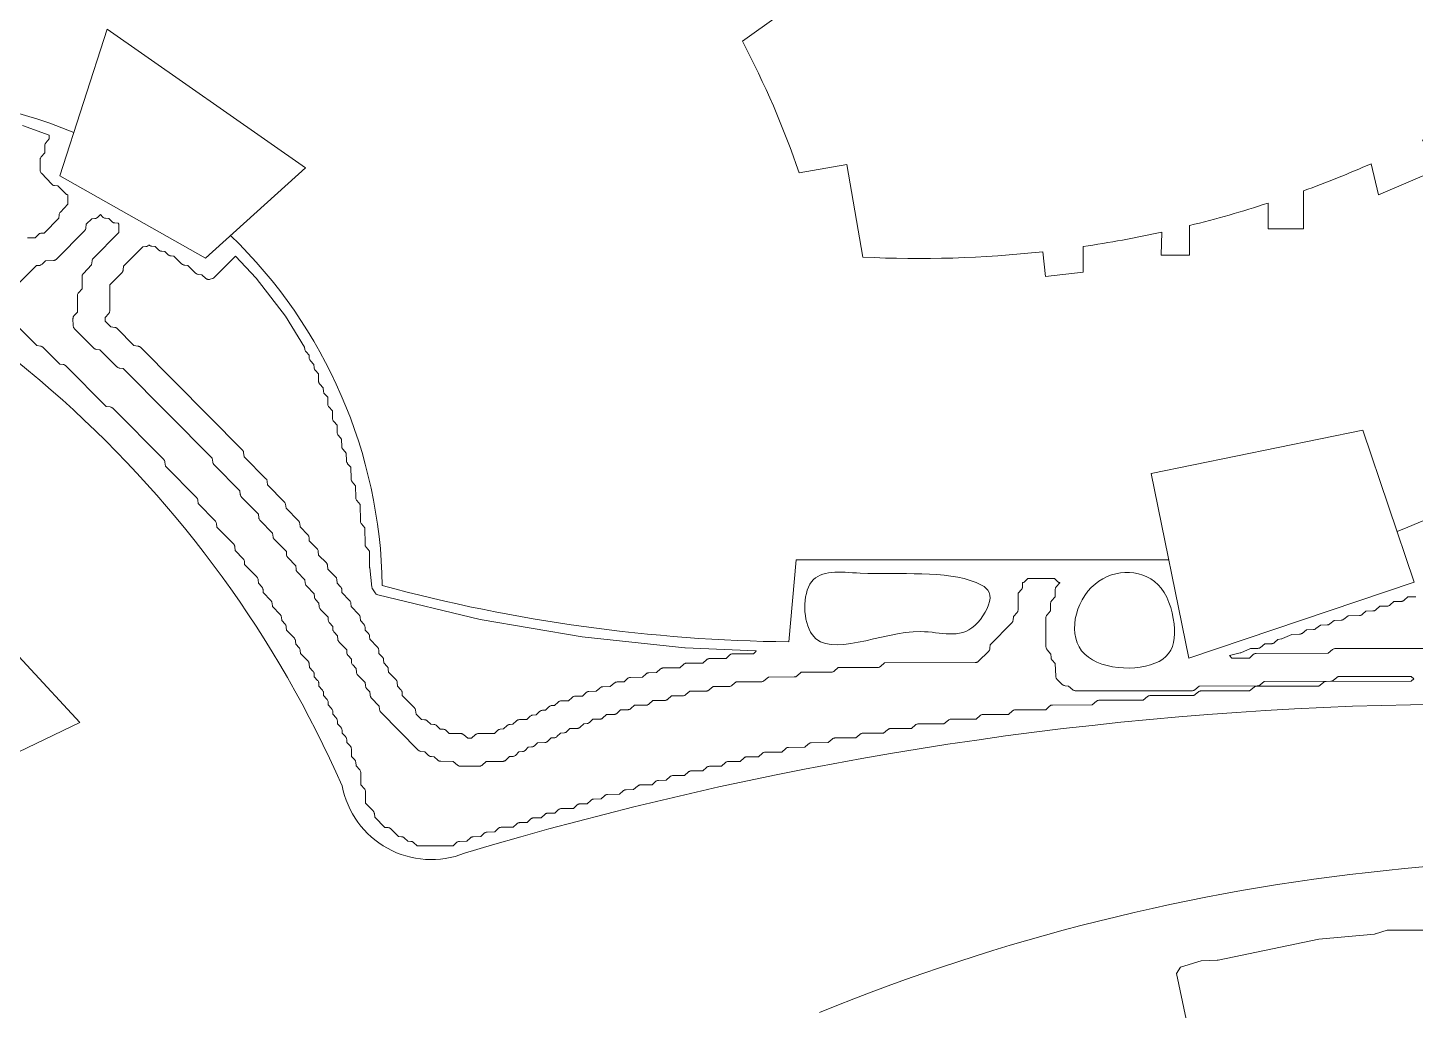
# Model space of a CAD drawing. Header units: inches. Extents: x 36 to 80.1, y 17.3 to 55.9.
# Drawn here: x 49.11 to 57.06, y 30.96 to 36.59 of the extents above; entities that cross this region are included whole.
import ezdxf

# ---------------------------------------------------------------- set-up
doc = ezdxf.new("R2010")
doc.units = ezdxf.units.IN
for name, color, linetype, lineweight in [('01_ORIGINAL_CAD', 7, 'CONTINUOUS', 20), ('02_APPROVED_PDF_OUTLINES', 7, 'CONTINUOUS', 15), ('03_ADDED_AREAS_SAME_COMPOSITION', 7, 'CONTINUOUS', 15)]:
    doc.layers.add(name, color=color, linetype=linetype, lineweight=lineweight)

msp = doc.modelspace()

# ---------------------------------------------------------------- linework, layer by layer
at = {"layer": '01_ORIGINAL_CAD'}
for points in [[(45.6919, 38.1087, 0.060935), (47.1089, 35.956, -0.206423), (49.3752, 35.9901)], [(59.9983, 35.3223), (60.235, 35.0586), (61.8312, 36.8162), (61.9333, 37.4176, -0.214593), (63.5216, 35.6018, 0.212382), (64.1876, 33.5175, -0.642649), (62.1657, 32.1496, 0.132984), (51.6147, 31.858, -0.471407), (50.9129, 32.2446)], [(54.9286, 35.3065, -0.040089), (53.8973, 35.2756), (53.8052, 35.8063)], [(56.8117, 35.8113, -0.016254), (56.4229, 35.6554, -0.016254)], [(56.2206, 35.5856, -0.018166), (55.7705, 35.4566, -0.018166)], [(50.2735, 35.4003, -0.198705), (51.1432, 33.3921, 0.063223), (53.4732, 33.0698)], [(55.6105, 35.4191, -0.017778), (55.1599, 35.3363, -0.017778)], [(56.9594, 33.703, 0.056142), (58.8111, 34.6734)], [(53.6498, 30.945, -0.14301), (60.2429, 31.6303, -0.286424), (65.3601, 28.4306), (66.4807, 23.8898, -0.272091), (64.8996, 18.9541), (63.6613, 17.5325)]]:
    msp.add_lwpolyline(points, format="xyb", dxfattribs=at)
for points in [[(52.9682, 36.924), (53.149, 37.0789), (53.4135, 36.6613), (53.2073, 36.5136)], [(49.5667, 36.5827), (50.7029, 35.7869), (50.1291, 35.2702), (49.2949, 35.7417), (49.5667, 36.5827)], [(56.8117, 35.8113), (56.8528, 35.6336), (57.1795, 35.7726), (57.1045, 35.9487)], [(53.8052, 35.8063), (53.533, 35.7591)], [(53.8052, 35.8063), (53.8052, 35.8063)], [(56.2206, 35.5856), (56.2206, 35.4387), (56.4229, 35.4387), (56.4229, 35.6554)], [(55.6105, 35.4191), (55.6079, 35.2876), (55.7705, 35.2876), (55.7705, 35.4566)], [(54.9286, 35.3065), (54.9443, 35.1648), (55.1599, 35.189), (55.1599, 35.3363)], [(53.5155, 33.5403), (53.4732, 33.0698)], [(53.5155, 33.5403), (55.6505, 33.5403)]]:
    msp.add_lwpolyline(points, dxfattribs=at)
msp.add_lwpolyline([(55.5495, 34.0342), (56.7635, 34.2825), (57.0577, 33.4124), (55.766, 32.9757)], close=True, dxfattribs=at)
for centre, radius, start, end in [((48.3626, 33.9743), 5.4698, 19.0436, 27.66091), ((44.9959, 29.643), 6.4637, 23.73402, 72.54294)]:
    msp.add_arc(centre, radius, start, end, dxfattribs=at)
at = {"layer": '02_APPROVED_PDF_OUTLINES'}
for points in [[(49.0809, 36.0308), (49.2343, 35.974), (49.2343, 35.9533), (49.2143, 35.9302), (49.2121, 35.9274), (49.2104, 35.9243), (49.2092, 35.921), (49.2084, 35.9175), (49.2081, 35.9139), (49.208, 35.8728), (49.1879, 35.8497), (49.1857, 35.8468), (49.184, 35.8437), (49.1828, 35.8403), (49.182, 35.8368), (49.1817, 35.8333), (49.1819, 35.7738), (49.1821, 35.7706), (49.1826, 35.7675), (49.1836, 35.7646), (49.185, 35.7617), (49.1867, 35.7591), (49.1887, 35.7567), (49.2482, 35.6935), (49.2504, 35.6914), (49.2528, 35.6896), (49.2555, 35.6882), (49.2583, 35.687), (49.2612, 35.6862), (49.2642, 35.6857), (49.2838, 35.684), (49.3284, 35.6394), (49.3309, 35.6372), (49.3337, 35.6354), (49.3366, 35.6339), (49.3397, 35.6329), (49.3411, 35.6326), (49.3412, 35.5785), (49.2979, 35.5342), (49.2956, 35.5315), (49.2938, 35.5286), (49.2923, 35.5255), (49.2913, 35.5222), (49.2908, 35.5188), (49.2891, 35.4988), (49.2051, 35.4137), (49.1889, 35.4129), (49.1853, 35.4125), (49.1819, 35.4116), (49.1786, 35.4102), (49.1755, 35.4083), (49.1727, 35.4061), (49.1528, 35.387), (49.1098, 35.386)], [(49.0631, 35.1293), (49.1601, 35.2272), (49.1764, 35.2279), (49.1799, 35.2283), (49.1834, 35.2293), (49.1867, 35.2307), (49.1897, 35.2325), (49.1925, 35.2348), (49.2127, 35.2541), (49.2586, 35.2562), (49.2617, 35.2566), (49.2647, 35.2573), (49.2676, 35.2584), (49.2703, 35.2598), (49.2729, 35.2616), (49.2752, 35.2636), (49.4364, 35.4267), (49.4386, 35.4291), (49.4403, 35.4318), (49.4418, 35.4347), (49.4428, 35.4377), (49.4434, 35.4409), (49.4466, 35.4639), (49.4781, 35.4958), (49.4944, 35.4966), (49.4979, 35.497), (49.5014, 35.4979), (49.5047, 35.4993), (49.5077, 35.5012), (49.5105, 35.5034), (49.527, 35.5192), (49.5411, 35.5052), (49.5437, 35.503), (49.5467, 35.5011), (49.5498, 35.4996), (49.5531, 35.4986), (49.5565, 35.4981), (49.5762, 35.4963), (49.5943, 35.4784), (49.5969, 35.4762), (49.5998, 35.4743), (49.6029, 35.4728), (49.6062, 35.4718), (49.6097, 35.4713), (49.6292, 35.4696), (49.6334, 35.4653), (49.6335, 35.4177), (49.4861, 35.2682), (49.484, 35.2658), (49.4822, 35.2631), (49.4808, 35.2603), (49.4798, 35.2572), (49.4791, 35.2541), (49.4759, 35.2309), (49.4297, 35.1826), (49.4277, 35.1802), (49.426, 35.1775), (49.4246, 35.1747), (49.4236, 35.1718), (49.423, 35.1687), (49.4228, 35.1656), (49.4219, 35.0947), (49.4017, 35.0715), (49.3996, 35.0686), (49.3979, 35.0655), (49.3966, 35.0622), (49.3958, 35.0587), (49.3956, 35.0551), (49.3955, 34.9608), (49.3768, 34.9407), (49.3747, 34.9382), (49.373, 34.9354), (49.3717, 34.9324), (49.3708, 34.9293), (49.3702, 34.9261), (49.3701, 34.9228), (49.3716, 34.882), (49.3719, 34.8789), (49.3726, 34.8759), (49.3736, 34.8729), (49.375, 34.8702), (49.3768, 34.8676), (49.3788, 34.8653), (49.4893, 34.7538), (49.492, 34.7515), (49.4949, 34.7496), (49.4981, 34.7481), (49.5014, 34.7471), (49.5049, 34.7465), (49.5245, 34.7448), (49.6223, 34.6465), (49.6249, 34.6442), (49.6278, 34.6423), (49.631, 34.6408), (49.6343, 34.6398), (49.6378, 34.6393), (49.6574, 34.6375), (50.1682, 34.1223), (50.1715, 34.0993), (50.1721, 34.0962), (50.1732, 34.0932), (50.1746, 34.0903), (50.1764, 34.0876), (50.1785, 34.0852), (50.3273, 33.9351), (50.3291, 33.9151), (50.3296, 33.9117), (50.3306, 33.9084), (50.3321, 33.9053), (50.334, 33.9024), (50.3362, 33.8998), (50.4338, 33.801), (50.4355, 33.781), (50.4361, 33.7776), (50.4371, 33.7743), (50.4385, 33.7712), (50.4404, 33.7683), (50.4426, 33.7657), (50.5141, 33.6932), (50.5174, 33.6702), (50.518, 33.667), (50.519, 33.664), (50.5205, 33.6611), (50.5223, 33.6585), (50.5244, 33.656), (50.593, 33.5868), (50.5938, 33.5701), (50.5941, 33.5671), (50.5947, 33.5642), (50.5958, 33.5613), (50.5971, 33.5586), (50.5988, 33.5561), (50.6007, 33.5539), (50.6467, 33.5061), (50.6484, 33.4859), (50.649, 33.4825), (50.65, 33.4792), (50.6514, 33.4761), (50.6533, 33.4732), (50.6555, 33.4706), (50.6999, 33.4255), (50.7017, 33.4055), (50.7022, 33.4021), (50.7032, 33.3988), (50.7047, 33.3956), (50.7065, 33.3927), (50.7088, 33.3901), (50.7527, 33.3454), (50.7535, 33.3286), (50.7539, 33.3251), (50.7548, 33.3217), (50.7562, 33.3185), (50.758, 33.3154), (50.7602, 33.3127), (50.7798, 33.2917), (50.7816, 33.2713), (50.7821, 33.2679), (50.7831, 33.2646), (50.7846, 33.2615), (50.7864, 33.2586), (50.7887, 33.256), (50.8326, 33.2113), (50.8334, 33.1945), (50.8338, 33.191), (50.8347, 33.1876), (50.836, 33.1843), (50.8379, 33.1813), (50.8401, 33.1785), (50.8593, 33.158), (50.86, 33.1408), (50.8604, 33.1373), (50.8613, 33.1339), (50.8627, 33.1307), (50.8645, 33.1276), (50.8667, 33.1249), (50.8863, 33.1039), (50.8881, 33.0835), (50.8886, 33.0801), (50.8896, 33.0768), (50.8911, 33.0737), (50.893, 33.0708), (50.8952, 33.0682), (50.9392, 33.0235), (50.9399, 33.0067), (50.9403, 33.0032), (50.9412, 32.9998), (50.9426, 32.9965), (50.9444, 32.9935), (50.9466, 32.9907), (50.9658, 32.9702), (50.9666, 32.953), (50.967, 32.9495), (50.9679, 32.9461), (50.9692, 32.9429), (50.971, 32.9398), (50.9733, 32.9371), (50.9929, 32.9161), (50.9946, 32.8957), (50.9952, 32.8923), (50.9962, 32.889), (50.9976, 32.8859), (50.9995, 32.883), (51.0017, 32.8804), (51.0457, 32.8357), (51.0464, 32.8189), (51.0468, 32.8154), (51.0477, 32.812), (51.0491, 32.8087), (51.0509, 32.8057), (51.0531, 32.8029), (51.0723, 32.7824), (51.0731, 32.7652), (51.0734, 32.7622), (51.0741, 32.7593), (51.0751, 32.7565), (51.0764, 32.7538), (51.0781, 32.7513), (51.0801, 32.749), (51.126, 32.7013), (51.1278, 32.6811), (51.1283, 32.6777), (51.1293, 32.6744), (51.1308, 32.6712), (51.1327, 32.6683), (51.1349, 32.6657), (51.3495, 32.4489), (51.3519, 32.4467), (51.3546, 32.4449), (51.3575, 32.4435), (51.3606, 32.4424), (51.3637, 32.4417), (51.3868, 32.4384), (51.4081, 32.4182), (51.4109, 32.416), (51.4139, 32.4141), (51.4172, 32.4127), (51.4207, 32.4118), (51.4242, 32.4114), (51.441, 32.4107), (51.4613, 32.3914), (51.4636, 32.3894), (51.4662, 32.3878), (51.469, 32.3864), (51.472, 32.3854), (51.475, 32.3848), (51.4781, 32.3846), (51.5485, 32.3836), (51.5746, 32.3623), (51.5775, 32.3603), (51.5805, 32.3587), (51.5837, 32.3576), (51.5871, 32.3569), (51.5905, 32.3567), (51.6997, 32.357), (51.7027, 32.3572), (51.7056, 32.3578), (51.7085, 32.3587), (51.7113, 32.3599), (51.7138, 32.3615), (51.7162, 32.3634), (51.739, 32.3836), (51.8323, 32.384), (51.8354, 32.3842), (51.8383, 32.3847), (51.8412, 32.3856), (51.8439, 32.3869), (51.8465, 32.3884), (51.8489, 32.3903), (51.8725, 32.4114), (51.893, 32.4132), (51.8964, 32.4138), (51.8997, 32.4148), (51.9029, 32.4163), (51.9058, 32.4182), (51.9084, 32.4204), (51.9263, 32.4383), (51.946, 32.4401), (51.9494, 32.4407), (51.9527, 32.4417), (51.9559, 32.4432), (51.9588, 32.445), (51.9614, 32.4473), (51.9794, 32.4652), (51.9991, 32.467), (52.0025, 32.4675), (52.0058, 32.4686), (52.0089, 32.47), (52.0118, 32.4719), (52.0145, 32.4742), (52.0317, 32.4914), (52.0743, 32.4924), (52.0774, 32.4927), (52.0804, 32.4933), (52.0833, 32.4943), (52.0861, 32.4956), (52.0887, 32.4973), (52.091, 32.4993), (52.1112, 32.5185), (52.1279, 32.5193), (52.1315, 32.5197), (52.135, 32.5206), (52.1382, 32.522), (52.1413, 32.5239), (52.1441, 32.5262), (52.1647, 32.5459), (52.1847, 32.5477), (52.1881, 32.5482), (52.1914, 32.5492), (52.1946, 32.5507), (52.1975, 32.5526), (52.2001, 32.5548), (52.2174, 32.5721), (52.26, 32.5731), (52.2631, 32.5733), (52.2661, 32.5739), (52.269, 32.5749), (52.2718, 32.5763), (52.2743, 32.578), (52.2767, 32.5799), (52.2973, 32.5996), (52.3173, 32.6014), (52.3208, 32.602), (52.3241, 32.603), (52.3272, 32.6045), (52.3301, 32.6064), (52.3327, 32.6086), (52.3499, 32.6257), (52.3894, 32.626), (52.3924, 32.6262), (52.3953, 32.6267), (52.3982, 32.6276), (52.4009, 32.6289), (52.4035, 32.6304), (52.4059, 32.6323), (52.4288, 32.6527), (52.4722, 32.6537), (52.4753, 32.654), (52.4783, 32.6546), (52.4812, 32.6556), (52.484, 32.657), (52.4865, 32.6586), (52.4889, 32.6606), (52.5089, 32.6797), (52.5518, 32.6806), (52.5549, 32.6809), (52.5579, 32.6815), (52.5608, 32.6825), (52.5635, 32.6839), (52.5661, 32.6855), (52.5685, 32.6875), (52.5882, 32.7064), (52.6546, 32.7067), (52.6576, 32.7069), (52.6606, 32.7074), (52.6635, 32.7083), (52.6662, 32.7096), (52.6688, 32.7111), (52.6711, 32.713), (52.6939, 32.7333), (52.7608, 32.7336), (52.7638, 32.7338), (52.7667, 32.7343), (52.7696, 32.7353), (52.7723, 32.7365), (52.7749, 32.7381), (52.7773, 32.7399), (52.8, 32.7602), (52.8669, 32.7605), (52.8699, 32.7607), (52.8728, 32.7613), (52.8757, 32.7622), (52.8785, 32.7634), (52.881, 32.765), (52.8834, 32.7669), (52.9061, 32.7871), (52.9995, 32.7875), (53.0025, 32.7876), (53.0055, 32.7882), (53.0084, 32.7891), (53.0111, 32.7904), (53.0137, 32.7919), (53.0161, 32.7938), (53.0388, 32.8141), (53.1322, 32.8144), (53.1352, 32.8146), (53.1382, 32.8151), (53.141, 32.816), (53.1438, 32.8173), (53.1464, 32.8189), (53.1487, 32.8207), (53.1714, 32.841), (53.3149, 32.8411), (53.3184, 32.8413), (53.3217, 32.842), (53.3249, 32.8432), (53.328, 32.8448), (53.3308, 32.8467), (53.3566, 32.868), (53.5037, 32.8684), (53.5067, 32.8685), (53.5097, 32.8691), (53.5126, 32.87), (53.5153, 32.8713), (53.5179, 32.8728), (53.5203, 32.8747), (53.543, 32.8949), (53.716, 32.8954), (53.719, 32.8955), (53.722, 32.8961), (53.7249, 32.897), (53.7276, 32.8982), (53.7302, 32.8998), (53.7326, 32.9017), (53.7553, 32.9219), (53.9814, 32.9224), (53.9844, 32.9226), (53.9874, 32.9231), (53.9902, 32.924), (53.993, 32.9253), (53.9956, 32.9269), (53.998, 32.9287), (54.0207, 32.949), (54.5416, 32.9505), (54.5448, 32.9507), (54.548, 32.9514), (54.5511, 32.9524), (54.554, 32.9539), (54.5567, 32.9556), (54.5591, 32.9578), (54.6189, 33.0171), (54.6212, 33.0197), (54.6231, 33.0227), (54.6246, 33.0259), (54.6256, 33.0292), (54.6262, 33.0327), (54.6278, 33.0527), (54.7515, 33.1784), (54.7537, 33.1811), (54.7556, 33.184), (54.757, 33.1871), (54.758, 33.1904), (54.7586, 33.1939), (54.7603, 33.2147), (54.7812, 33.2386), (54.7833, 33.2415), (54.785, 33.2446), (54.7863, 33.248), (54.787, 33.2515), (54.7873, 33.255), (54.7874, 33.3493), (54.8061, 33.3694), (54.808, 33.3718), (54.8096, 33.3743), (54.8109, 33.377), (54.8119, 33.3799), (54.8125, 33.3829), (54.8127, 33.3859), (54.8133, 33.4089), (54.8151, 33.4092), (54.8182, 33.4103), (54.8212, 33.4117), (54.8239, 33.4135), (54.8264, 33.4157), (54.8434, 33.4327), (54.9961, 33.4328), (55.0132, 33.4158), (55.0157, 33.4137), (55.0184, 33.4119), (55.0214, 33.4104), (55.0245, 33.4094), (55.0258, 33.4091), (55.0258, 33.4078), (55.0058, 33.3848), (55.0036, 33.3819), (55.0019, 33.3788), (55.0007, 33.3755), (54.9999, 33.372), (54.9996, 33.3685), (54.9995, 33.3273), (54.9794, 33.3042), (54.9773, 33.3014), (54.9755, 33.2983), (54.9743, 33.2949), (54.9735, 33.2915), (54.9733, 33.2879), (54.9731, 33.2468), (54.953, 33.2237), (54.9508, 33.2208), (54.9491, 33.2177), (54.9479, 33.2143), (54.9471, 33.2108), (54.9469, 33.2072), (54.9472, 33.0404), (54.9474, 33.0368), (54.9482, 33.0333), (54.9495, 33.03), (54.9512, 33.0268), (54.9534, 33.024), (54.9743, 33), (54.9761, 32.9792), (54.9767, 32.9758), (54.9777, 32.9726), (54.9791, 32.9695), (54.9809, 32.9666), (54.9831, 32.964), (55.0005, 32.9462), (55.0028, 32.8733), (55.0031, 32.8702), (55.0038, 32.8671), (55.0048, 32.8642), (55.0062, 32.8614), (55.008, 32.8588), (55.01, 32.8565), (55.0408, 32.8255), (55.0434, 32.8232), (55.0463, 32.8213), (55.0495, 32.8198), (55.0528, 32.8188), (55.0563, 32.8182), (55.0768, 32.8164), (55.1005, 32.7953), (55.1029, 32.7935), (55.1055, 32.7919), (55.1082, 32.7907), (55.1111, 32.7898), (55.1141, 32.7892), (55.1171, 32.789), (55.7836, 32.7893), (55.7871, 32.7895), (55.7904, 32.7902), (55.7937, 32.7913), (55.7967, 32.7929), (55.7995, 32.7949), (55.8254, 32.8161), (56.1582, 32.8167), (56.1612, 32.8169), (56.1642, 32.8174), (56.1671, 32.8183), (56.1698, 32.8196), (56.1724, 32.8211), (56.1748, 32.823), (56.1975, 32.8432), (56.5799, 32.8435), (56.5833, 32.8438), (56.5867, 32.8445), (56.5899, 32.8456), (56.5929, 32.8472), (56.5957, 32.8492), (56.6216, 32.8704), (57.0411, 32.8707), (57.0549, 32.857), (57.0412, 32.8434), (56.5534, 32.843), (56.55, 32.8427), (56.5467, 32.842), (56.5434, 32.8409), (56.5404, 32.8393), (56.5376, 32.8373), (56.5117, 32.8161), (56.1553, 32.8158), (56.1519, 32.8156), (56.1485, 32.8149), (56.1453, 32.8138), (56.1423, 32.8122), (56.1395, 32.8102), (56.1136, 32.789), (55.8368, 32.7888), (55.8334, 32.7885), (55.8301, 32.7878), (55.8268, 32.7867), (55.8238, 32.7851), (55.821, 32.7831), (55.7952, 32.7619), (55.5449, 32.7617), (55.5415, 32.7615), (55.5381, 32.7608), (55.5349, 32.7596), (55.5319, 32.758), (55.5291, 32.756), (55.5032, 32.7348), (55.253, 32.7347), (55.2495, 32.7344), (55.2462, 32.7337), (55.243, 32.7326), (55.2399, 32.731), (55.2371, 32.729), (55.2113, 32.7078), (54.9846, 32.7073), (54.9816, 32.7071), (54.9786, 32.7066), (54.9757, 32.7057), (54.973, 32.7044), (54.9704, 32.7029), (54.968, 32.701), (54.9453, 32.6807), (54.7723, 32.6803), (54.7693, 32.6801), (54.7663, 32.6796), (54.7634, 32.6787), (54.7607, 32.6774), (54.7581, 32.6759), (54.7557, 32.674), (54.733, 32.6537), (54.5865, 32.6533), (54.5835, 32.6531), (54.5805, 32.6526), (54.5777, 32.6517), (54.5749, 32.6504), (54.5723, 32.6489), (54.5699, 32.647), (54.5472, 32.6268), (54.4038, 32.6267), (54.4003, 32.6264), (54.397, 32.6257), (54.3938, 32.6246), (54.3907, 32.623), (54.3879, 32.621), (54.362, 32.5998), (54.215, 32.5994), (54.212, 32.5992), (54.209, 32.5986), (54.2061, 32.5977), (54.2034, 32.5965), (54.2008, 32.5949), (54.1984, 32.593), (54.1757, 32.5728), (54.0558, 32.5724), (54.0528, 32.5722), (54.0498, 32.5717), (54.0469, 32.5708), (54.0442, 32.5695), (54.0416, 32.568), (54.0392, 32.5661), (54.0165, 32.5458), (53.8966, 32.5455), (53.8935, 32.5453), (53.8906, 32.5447), (53.8877, 32.5438), (53.885, 32.5426), (53.8824, 32.541), (53.88, 32.5391), (53.8573, 32.5189), (53.7373, 32.5185), (53.7343, 32.5183), (53.7314, 32.5178), (53.7285, 32.5169), (53.7257, 32.5156), (53.7232, 32.514), (53.7208, 32.5122), (53.698, 32.4918), (53.6016, 32.4907), (53.5985, 32.4905), (53.5955, 32.4898), (53.5925, 32.4889), (53.5897, 32.4875), (53.5871, 32.4858), (53.5847, 32.4838), (53.5649, 32.465), (53.472, 32.4646), (53.469, 32.4644), (53.466, 32.4639), (53.4631, 32.463), (53.4604, 32.4617), (53.4578, 32.4602), (53.4554, 32.4583), (53.4327, 32.438), (53.3393, 32.4377), (53.3363, 32.4375), (53.3333, 32.4369), (53.3305, 32.436), (53.3277, 32.4348), (53.3251, 32.4332), (53.3228, 32.4313), (53.3, 32.4111), (53.2332, 32.4108), (53.2302, 32.4106), (53.2272, 32.41), (53.2243, 32.4091), (53.2216, 32.4079), (53.219, 32.4063), (53.2166, 32.4044), (53.1939, 32.3842), (53.127, 32.3838), (53.124, 32.3836), (53.1211, 32.3831), (53.1182, 32.3822), (53.1155, 32.3809), (53.1129, 32.3794), (53.1105, 32.3775), (53.0877, 32.3571), (53.0178, 32.3561), (53.0147, 32.3558), (53.0117, 32.3552), (53.0087, 32.3542), (53.0059, 32.3528), (53.0033, 32.3512), (53.001, 32.3492), (52.9812, 32.3303), (52.9148, 32.33), (52.9118, 32.3298), (52.9088, 32.3293), (52.906, 32.3283), (52.9032, 32.3271), (52.9006, 32.3255), (52.8983, 32.3237), (52.8755, 32.3034), (52.8087, 32.3031), (52.8057, 32.3029), (52.8027, 32.3023), (52.7998, 32.3014), (52.7971, 32.3002), (52.7945, 32.2986), (52.7921, 32.2967), (52.7692, 32.2763), (52.7258, 32.2753), (52.7227, 32.2751), (52.7197, 32.2744), (52.7168, 32.2734), (52.714, 32.2721), (52.7115, 32.2704), (52.7091, 32.2684), (52.6893, 32.2496), (52.623, 32.2493), (52.6199, 32.2491), (52.617, 32.2485), (52.6141, 32.2476), (52.6114, 32.2464), (52.6088, 32.2448), (52.6064, 32.2429), (52.5835, 32.2225), (52.5401, 32.2215), (52.537, 32.2212), (52.534, 32.2206), (52.5311, 32.2196), (52.5283, 32.2183), (52.5258, 32.2166), (52.5234, 32.2146), (52.5035, 32.1956), (52.4341, 32.1946), (52.431, 32.1943), (52.428, 32.1937), (52.4251, 32.1927), (52.4223, 32.1914), (52.4197, 32.1897), (52.4173, 32.1877), (52.3973, 32.1687), (52.3544, 32.1677), (52.3513, 32.1674), (52.3483, 32.1668), (52.3454, 32.1658), (52.3426, 32.1644), (52.3401, 32.1628), (52.3377, 32.1608), (52.3177, 32.1418), (52.2748, 32.1408), (52.2717, 32.1405), (52.2687, 32.1399), (52.2658, 32.1389), (52.2631, 32.1375), (52.2605, 32.1359), (52.2581, 32.1339), (52.2382, 32.1149), (52.1689, 32.1139), (52.1658, 32.1136), (52.1627, 32.113), (52.1598, 32.112), (52.157, 32.1106), (52.1544, 32.109), (52.152, 32.107), (52.1322, 32.0881), (52.0923, 32.0878), (52.0893, 32.0876), (52.0864, 32.0871), (52.0835, 32.0862), (52.0808, 32.0849), (52.0782, 32.0834), (52.0759, 32.0815), (52.0529, 32.061), (52.0095, 32.0601), (52.0064, 32.0598), (52.0034, 32.0592), (52.0005, 32.0582), (51.9978, 32.0568), (51.9952, 32.0551), (51.9928, 32.0532), (51.9729, 32.0341), (51.9299, 32.0332), (51.9269, 32.0329), (51.9239, 32.0323), (51.9209, 32.0313), (51.9182, 32.0299), (51.9156, 32.0282), (51.9132, 32.0263), (51.8934, 32.0073), (51.824, 32.0062), (51.8209, 32.006), (51.8178, 32.0054), (51.8149, 32.0044), (51.8121, 32.003), (51.8095, 32.0013), (51.8071, 31.9993), (51.7871, 31.9803), (51.7442, 31.9793), (51.7412, 31.9791), (51.7381, 31.9784), (51.7352, 31.9774), (51.7325, 31.9761), (51.7299, 31.9744), (51.7275, 31.9724), (51.7076, 31.9534), (51.6646, 31.9524), (51.6616, 31.9522), (51.6586, 31.9515), (51.6557, 31.9505), (51.6529, 31.9492), (51.6503, 31.9475), (51.648, 31.9455), (51.628, 31.9265), (51.5851, 31.9255), (51.582, 31.9253), (51.579, 31.9246), (51.5761, 31.9236), (51.5733, 31.9223), (51.5707, 31.9206), (51.5684, 31.9186), (51.5486, 31.8998), (51.3422, 31.8997), (51.3224, 31.9185), (51.3196, 31.9207), (51.3166, 31.9226), (51.3133, 31.924), (51.3098, 31.9249), (51.3063, 31.9253), (51.2895, 31.926), (51.2692, 31.9453), (51.2665, 31.9475), (51.2634, 31.9494), (51.2601, 31.9508), (51.2567, 31.9517), (51.2531, 31.9521), (51.2368, 31.9528), (51.1926, 31.997), (51.19, 31.9993), (51.1871, 32.0012), (51.1839, 32.0027), (51.1806, 32.0037), (51.1771, 32.0043), (51.1576, 32.006), (51.0993, 32.0647), (51.0976, 32.0847), (51.097, 32.0881), (51.096, 32.0914), (51.0946, 32.0945), (51.0927, 32.0974), (51.0905, 32.1), (51.0469, 32.1443), (51.0465, 32.2114), (51.0463, 32.215), (51.0455, 32.2184), (51.0442, 32.2218), (51.0425, 32.2249), (51.0404, 32.2277), (51.0202, 32.2508), (51.0198, 32.3188), (51.0195, 32.3223), (51.0187, 32.3258), (51.0175, 32.3291), (51.0158, 32.3322), (51.0136, 32.3351), (50.9927, 32.359), (50.9908, 32.3798), (50.9903, 32.3832), (50.9893, 32.3865), (50.9879, 32.3896), (50.986, 32.3925), (50.9838, 32.3951), (50.9666, 32.4128), (50.9656, 32.4561), (50.9653, 32.4592), (50.9647, 32.4621), (50.9637, 32.465), (50.9624, 32.4677), (50.9608, 32.4703), (50.9589, 32.4726), (50.9397, 32.4932), (50.9389, 32.5103), (50.9385, 32.5139), (50.9376, 32.5173), (50.9363, 32.5205), (50.9344, 32.5235), (50.9322, 32.5263), (50.913, 32.5468), (50.9123, 32.564), (50.9119, 32.5675), (50.911, 32.5709), (50.9096, 32.5742), (50.9078, 32.5772), (50.9056, 32.58), (50.8864, 32.6005), (50.8856, 32.6177), (50.8852, 32.6212), (50.8843, 32.6246), (50.883, 32.6278), (50.8812, 32.6309), (50.8789, 32.6336), (50.8598, 32.6542), (50.859, 32.6713), (50.8586, 32.6748), (50.8577, 32.6782), (50.8563, 32.6815), (50.8545, 32.6845), (50.8523, 32.6873), (50.8331, 32.7078), (50.8323, 32.725), (50.8319, 32.7285), (50.831, 32.7319), (50.8297, 32.7352), (50.8279, 32.7382), (50.8256, 32.7409), (50.8065, 32.7615), (50.8057, 32.7786), (50.8053, 32.7822), (50.8044, 32.7856), (50.803, 32.7888), (50.8012, 32.7918), (50.799, 32.7946), (50.7798, 32.8151), (50.779, 32.8323), (50.7786, 32.8358), (50.7777, 32.8392), (50.7764, 32.8425), (50.7746, 32.8455), (50.7723, 32.8483), (50.7532, 32.8688), (50.7524, 32.886), (50.752, 32.8895), (50.7511, 32.8929), (50.7497, 32.8961), (50.7479, 32.8992), (50.7457, 32.9019), (50.7261, 32.9229), (50.7243, 32.9433), (50.7238, 32.9467), (50.7228, 32.95), (50.7213, 32.9531), (50.7195, 32.956), (50.7172, 32.9586), (50.6733, 33.0033), (50.6725, 33.0201), (50.6721, 33.0236), (50.6712, 33.027), (50.6698, 33.0303), (50.668, 33.0333), (50.6658, 33.0361), (50.6466, 33.0566), (50.6459, 33.0738), (50.6456, 33.0768), (50.6449, 33.0797), (50.6439, 33.0825), (50.6425, 33.0852), (50.6409, 33.0877), (50.6389, 33.09), (50.5934, 33.1373), (50.5926, 33.1542), (50.5922, 33.1578), (50.5913, 33.1612), (50.59, 33.1644), (50.5881, 33.1675), (50.5859, 33.1702), (50.5663, 33.1912), (50.5645, 33.2116), (50.564, 33.215), (50.563, 33.2183), (50.5616, 33.2214), (50.5597, 33.2243), (50.5575, 33.2269), (50.5131, 33.272), (50.5113, 33.292), (50.5108, 33.2954), (50.5098, 33.2987), (50.5083, 33.3019), (50.5065, 33.3048), (50.5042, 33.3074), (50.4602, 33.3521), (50.4595, 33.3689), (50.4591, 33.3724), (50.4582, 33.3758), (50.4568, 33.379), (50.455, 33.3821), (50.4528, 33.3848), (50.4332, 33.4058), (50.4314, 33.4262), (50.4309, 33.4296), (50.4299, 33.4329), (50.4284, 33.436), (50.4265, 33.4389), (50.4243, 33.4415), (50.3538, 33.5131), (50.353, 33.5298), (50.3527, 33.5328), (50.352, 33.5357), (50.351, 33.5386), (50.3497, 33.5413), (50.348, 33.5438), (50.346, 33.5461), (50.3001, 33.5938), (50.2983, 33.614), (50.2978, 33.6174), (50.2968, 33.6207), (50.2953, 33.6238), (50.2935, 33.6267), (50.2912, 33.6293), (50.1937, 33.7281), (50.1919, 33.7481), (50.1914, 33.7515), (50.1903, 33.7548), (50.1889, 33.7579), (50.187, 33.7608), (50.1848, 33.7635), (50.0872, 33.8622), (50.0855, 33.8822), (50.0849, 33.8856), (50.0839, 33.8889), (50.0825, 33.8921), (50.0806, 33.895), (50.0783, 33.8976), (49.9005, 34.0773), (49.8973, 34.1003), (49.8966, 34.1035), (49.8956, 34.1065), (49.8941, 34.1094), (49.8924, 34.112), (49.8902, 34.1145), (49.5977, 34.4095), (49.5953, 34.4116), (49.5926, 34.4134), (49.5897, 34.4149), (49.5867, 34.416), (49.5835, 34.4166), (49.5608, 34.4199), (49.3295, 34.6527), (49.3269, 34.655), (49.3239, 34.657), (49.3208, 34.6584), (49.3174, 34.6595), (49.314, 34.66), (49.2944, 34.6618), (49.1989, 34.7581), (49.1964, 34.7602), (49.1938, 34.7621), (49.1909, 34.7635), (49.1878, 34.7646), (49.1847, 34.7652), (49.162, 34.7685), (49.0636, 34.8673)], [(47.585, 34.5794), (49.4087, 32.6079), (48.1531, 32.0033)], [(57.5194, 33.0316), (56.6062, 33.0309), (56.6027, 33.0307), (56.5994, 33.03), (56.5962, 33.0288), (56.5931, 33.0272), (56.5903, 33.0252), (56.5645, 33.004), (56.152, 33.0034), (56.149, 33.0032), (56.146, 33.0027), (56.1431, 33.0018), (56.1404, 33.0005), (56.1378, 32.999), (56.1354, 32.9971), (56.1127, 32.9769), (56.0123, 32.9768), (55.9985, 32.9905), (56.0605, 33.0061), (56.0645, 33.0074), (56.1185, 33.0312), (56.1612, 33.0323), (56.1645, 33.0326), (56.1676, 33.0333), (56.1707, 33.0344), (56.1736, 33.0359), (56.1763, 33.0378), (56.2016, 33.0582), (56.2408, 33.0592), (56.2438, 33.0594), (56.2468, 33.0601), (56.2497, 33.061), (56.2524, 33.0624), (56.255, 33.064), (56.2574, 33.066), (56.276, 33.0836), (56.2964, 33.0862), (56.2999, 33.0869), (56.3033, 33.0882), (56.3572, 33.1119), (56.4, 33.113), (56.4032, 33.1133), (56.4064, 33.114), (56.4095, 33.1151), (56.4124, 33.1166), (56.415, 33.1185), (56.4403, 33.1389), (56.4795, 33.1399), (56.4828, 33.1402), (56.486, 33.1409), (56.4891, 33.142), (56.4919, 33.1435), (56.4946, 33.1454), (56.5198, 33.1658), (56.5591, 33.1668), (56.5624, 33.1671), (56.5656, 33.1678), (56.5686, 33.1689), (56.5715, 33.1704), (56.5742, 33.1723), (56.5994, 33.1927), (56.6387, 33.1937), (56.642, 33.194), (56.6452, 33.1947), (56.6482, 33.1958), (56.6511, 33.1973), (56.6538, 33.1992), (56.6789, 33.2195), (56.7446, 33.2206), (56.7477, 33.2208), (56.7507, 33.2214), (56.7537, 33.2224), (56.7565, 33.2238), (56.7591, 33.2255), (56.7614, 33.2275), (56.7813, 33.2463), (56.8211, 33.2466), (56.8241, 33.2468), (56.8271, 33.2474), (56.8299, 33.2483), (56.8327, 33.2495), (56.8352, 33.2511), (56.8376, 33.2529), (56.8605, 33.2734), (56.9039, 33.2744), (56.907, 33.2746), (56.91, 33.2753), (56.9129, 33.2763), (56.9157, 33.2776), (56.9183, 33.2793), (56.9206, 33.2813), (56.9406, 33.3003), (56.9835, 33.3013), (56.9866, 33.3015), (56.9896, 33.3022), (56.9925, 33.3032), (56.9953, 33.3045), (56.9978, 33.3062), (57.0002, 33.3082), (57.0202, 33.3272), (57.0631, 33.3282), (57.0662, 33.3284)]]:
    msp.add_lwpolyline(points, dxfattribs=at)
msp.add_lwpolyline([(49.8057, 35.3453), (49.8069, 35.3443), (49.8095, 35.3425), (49.8124, 35.341), (49.8155, 35.3399), (49.8187, 35.3393), (49.8417, 35.336), (49.863, 35.3158), (49.8658, 35.3135), (49.8688, 35.3117), (49.8721, 35.3103), (49.8756, 35.3094), (49.8791, 35.309), (49.8959, 35.3082), (49.9162, 35.289), (49.9189, 35.2867), (49.922, 35.2849), (49.9253, 35.2835), (49.9287, 35.2826), (49.9323, 35.2822), (49.9486, 35.2815), (49.9928, 35.2373), (49.9954, 35.235), (49.9984, 35.2331), (50.0015, 35.2316), (50.0048, 35.2306), (50.0083, 35.23), (50.0279, 35.2283), (50.0725, 35.1836), (50.0752, 35.1813), (50.0781, 35.1794), (50.0813, 35.178), (50.0846, 35.177), (50.088, 35.1764), (50.1085, 35.1746), (50.1322, 35.1535), (50.1347, 35.1516), (50.1375, 35.1499), (50.1404, 35.1487), (50.1435, 35.1478), (50.1467, 35.1473), (50.1499, 35.1473), (50.153, 35.1476), (50.1561, 35.1483), (50.1698, 35.1525), (50.1726, 35.1536), (50.1754, 35.155), (50.1779, 35.1568), (50.1802, 35.1589), (50.3011, 35.2814), (50.3025, 35.2814), (50.4209, 35.1548), (50.5879, 34.9364), (50.6975, 34.7597), (50.6993, 34.7463), (50.6999, 34.7432), (50.7009, 34.7402), (50.7023, 34.7373), (50.7041, 34.7346), (50.7061, 34.7322), (50.7236, 34.7143), (50.7243, 34.6975), (50.7247, 34.6939), (50.7256, 34.6905), (50.727, 34.6873), (50.7288, 34.6842), (50.731, 34.6815), (50.7506, 34.6605), (50.7524, 34.6401), (50.753, 34.6368), (50.7539, 34.6335), (50.7554, 34.6304), (50.7572, 34.6275), (50.7594, 34.6249), (50.7767, 34.6072), (50.7777, 34.5638), (50.7779, 34.5608), (50.7785, 34.5578), (50.7795, 34.555), (50.7808, 34.5522), (50.7825, 34.5497), (50.7844, 34.5473), (50.804, 34.5264), (50.8058, 34.506), (50.8063, 34.5026), (50.8073, 34.4993), (50.8087, 34.4962), (50.8106, 34.4933), (50.8128, 34.4907), (50.8299, 34.4732), (50.8302, 34.4328), (50.8304, 34.4293), (50.8312, 34.4258), (50.8325, 34.4225), (50.8342, 34.4194), (50.8363, 34.4166), (50.8567, 34.3933), (50.8577, 34.3492), (50.858, 34.3461), (50.8586, 34.3432), (50.8595, 34.3403), (50.8609, 34.3376), (50.8625, 34.335), (50.8644, 34.3327), (50.8834, 34.3124), (50.8844, 34.2687), (50.8847, 34.2656), (50.8853, 34.2627), (50.8862, 34.2598), (50.8876, 34.2571), (50.8892, 34.2545), (50.8911, 34.2522), (50.9101, 34.2319), (50.9111, 34.1882), (50.9114, 34.1851), (50.912, 34.1822), (50.9129, 34.1793), (50.9143, 34.1766), (50.9159, 34.174), (50.9178, 34.1717), (50.9368, 34.1514), (50.9378, 34.1077), (50.9381, 34.1046), (50.9387, 34.1017), (50.9396, 34.0988), (50.941, 34.0961), (50.9426, 34.0935), (50.9445, 34.0912), (50.9633, 34.071), (50.9637, 34.0036), (50.964, 34), (50.9647, 33.9965), (50.966, 33.9932), (50.9677, 33.9901), (50.9699, 33.9872), (50.9901, 33.9642), (50.9904, 33.8962), (50.9907, 33.8927), (50.9915, 33.8892), (50.9928, 33.8859), (50.9945, 33.8827), (50.9966, 33.8799), (51.0168, 33.8568), (51.0172, 33.7621), (51.0175, 33.7585), (51.0183, 33.755), (51.0196, 33.7517), (51.0213, 33.7486), (51.0234, 33.7457), (51.0436, 33.7227), (51.044, 33.6279), (51.0443, 33.6243), (51.0451, 33.6209), (51.0463, 33.6175), (51.0481, 33.6144), (51.0502, 33.6116), (51.0696, 33.5893), (51.0706, 33.4965), (51.0707, 33.4938), (51.0838, 33.3835), (51.0845, 33.3799), (51.0857, 33.3764), (51.0874, 33.3732), (51.1015, 33.3505), (51.1034, 33.3479), (51.1056, 33.3455), (51.1081, 33.3434), (51.1108, 33.3417), (51.1138, 33.3404), (51.1169, 33.3394), (51.7033, 33.198), (51.7049, 33.1977), (52.2879, 33.0981), (52.2895, 33.0979), (52.8776, 33.0353), (52.8792, 33.0352), (53.2831, 33.0179), (53.2856, 33.0156), (53.2716, 33.0015), (53.1525, 33.0012), (53.1494, 33.001), (53.1465, 33.0004), (53.1436, 32.9995), (53.1408, 32.9983), (53.1383, 32.9967), (53.1359, 32.9948), (53.1132, 32.9746), (53.0198, 32.9742), (53.0168, 32.9741), (53.0138, 32.9735), (53.0109, 32.9726), (53.0082, 32.9713), (53.0056, 32.9698), (53.0032, 32.9679), (52.9805, 32.9476), (52.8871, 32.9473), (52.8841, 32.9471), (52.8811, 32.9466), (52.8782, 32.9457), (52.8755, 32.9444), (52.8729, 32.9428), (52.8706, 32.941), (52.8478, 32.9207), (52.7544, 32.9204), (52.7514, 32.9202), (52.7484, 32.9196), (52.7456, 32.9187), (52.7428, 32.9175), (52.7402, 32.9159), (52.7379, 32.914), (52.7149, 32.8936), (52.6715, 32.8926), (52.6685, 32.8923), (52.6655, 32.8917), (52.6625, 32.8907), (52.6598, 32.8894), (52.6572, 32.8877), (52.6549, 32.8857), (52.635, 32.8667), (52.5656, 32.8657), (52.5625, 32.8654), (52.5595, 32.8648), (52.5565, 32.8638), (52.5537, 32.8625), (52.5511, 32.8608), (52.5487, 32.8588), (52.5289, 32.8399), (52.4891, 32.8396), (52.4861, 32.8394), (52.4831, 32.8389), (52.4802, 32.838), (52.4775, 32.8367), (52.4749, 32.8352), (52.4726, 32.8333), (52.4496, 32.8129), (52.4062, 32.8119), (52.4032, 32.8116), (52.4002, 32.811), (52.3973, 32.81), (52.3945, 32.8086), (52.3919, 32.807), (52.3896, 32.805), (52.3696, 32.786), (52.3267, 32.785), (52.3236, 32.7847), (52.3206, 32.7841), (52.3177, 32.7831), (52.3149, 32.7817), (52.3123, 32.7801), (52.31, 32.7781), (52.29, 32.7591), (52.2471, 32.7581), (52.244, 32.7578), (52.241, 32.7572), (52.2381, 32.7562), (52.2353, 32.7548), (52.2328, 32.7532), (52.2304, 32.7512), (52.2104, 32.7322), (52.1675, 32.7312), (52.1644, 32.7309), (52.1614, 32.7303), (52.1585, 32.7293), (52.1557, 32.7279), (52.1532, 32.7263), (52.1508, 32.7243), (52.1306, 32.705), (52.1139, 32.7043), (52.1103, 32.7039), (52.1069, 32.7029), (52.1036, 32.7015), (52.1005, 32.6997), (52.0978, 32.6974), (52.0776, 32.6782), (52.0609, 32.6774), (52.0573, 32.677), (52.0539, 32.6761), (52.0506, 32.6747), (52.0475, 32.6728), (52.0447, 32.6705), (52.0241, 32.6508), (52.0041, 32.649), (52.0007, 32.6485), (51.9974, 32.6475), (51.9942, 32.646), (51.9913, 32.6441), (51.9887, 32.6418), (51.9714, 32.6246), (51.9288, 32.6236), (51.9257, 32.6234), (51.9227, 32.6227), (51.9198, 32.6217), (51.9171, 32.6204), (51.9145, 32.6187), (51.9121, 32.6167), (51.8919, 32.5975), (51.8752, 32.5967), (51.8716, 32.5963), (51.8682, 32.5954), (51.8649, 32.594), (51.8618, 32.5921), (51.8591, 32.5899), (51.8384, 32.5702), (51.8184, 32.5684), (51.815, 32.5678), (51.8117, 32.5668), (51.8086, 32.5653), (51.8057, 32.5634), (51.803, 32.5612), (51.7859, 32.5441), (51.6934, 32.5438), (51.6904, 32.5436), (51.6874, 32.5431), (51.6845, 32.5422), (51.6818, 32.5409), (51.6792, 32.5393), (51.6768, 32.5375), (51.6541, 32.5172), (51.6326, 32.5172), (51.6098, 32.5374), (51.6074, 32.5393), (51.6048, 32.5409), (51.6021, 32.5421), (51.5992, 32.543), (51.5963, 32.5435), (51.5932, 32.5437), (51.5272, 32.5439), (51.51, 32.561), (51.5074, 32.5632), (51.5045, 32.5651), (51.5013, 32.5666), (51.498, 32.5676), (51.4946, 32.5681), (51.4746, 32.5699), (51.4538, 32.5896), (51.4511, 32.5918), (51.448, 32.5937), (51.4447, 32.5951), (51.4413, 32.596), (51.4377, 32.5964), (51.421, 32.5971), (51.4007, 32.6164), (51.3979, 32.6186), (51.3949, 32.6205), (51.3916, 32.6219), (51.3881, 32.6228), (51.3846, 32.6232), (51.3683, 32.6239), (51.3366, 32.6559), (51.3334, 32.6789), (51.3327, 32.682), (51.3317, 32.6851), (51.3302, 32.6879), (51.3285, 32.6906), (51.3263, 32.693), (51.2577, 32.7622), (51.2569, 32.779), (51.2565, 32.7825), (51.2556, 32.7859), (51.2543, 32.7892), (51.2525, 32.7922), (51.2502, 32.7949), (51.2307, 32.8159), (51.2289, 32.8363), (51.2283, 32.8397), (51.2273, 32.843), (51.2259, 32.8461), (51.224, 32.849), (51.2218, 32.8516), (51.1778, 32.8963), (51.1771, 32.9131), (51.1767, 32.9166), (51.1758, 32.92), (51.1744, 32.9233), (51.1726, 32.9263), (51.1704, 32.9291), (51.1512, 32.9496), (51.1504, 32.9668), (51.15, 32.9703), (51.1491, 32.9737), (51.1477, 32.977), (51.1459, 32.98), (51.1437, 32.9827), (51.1241, 33.0037), (51.1223, 33.0241), (51.1218, 33.0275), (51.1208, 33.0308), (51.1193, 33.0339), (51.1175, 33.0368), (51.1152, 33.0394), (51.0713, 33.0841), (51.0705, 33.1009), (51.0701, 33.1044), (51.0692, 33.1078), (51.0679, 33.1111), (51.066, 33.1141), (51.0638, 33.1169), (51.0446, 33.1374), (51.0439, 33.1546), (51.0435, 33.1581), (51.0426, 33.1615), (51.0412, 33.1648), (51.0394, 33.1678), (51.0372, 33.1705), (51.0176, 33.1915), (51.0158, 33.2119), (51.0153, 33.2153), (51.0143, 33.2186), (51.0128, 33.2217), (51.0109, 33.2246), (51.0087, 33.2272), (50.9643, 33.2724), (50.9625, 33.2924), (50.962, 33.2958), (50.961, 33.2991), (50.9596, 33.3022), (50.9577, 33.3051), (50.9555, 33.3077), (50.9115, 33.3524), (50.9107, 33.3692), (50.9103, 33.3727), (50.9094, 33.3761), (50.9081, 33.3794), (50.9063, 33.3824), (50.904, 33.3852), (50.8845, 33.4061), (50.8827, 33.4265), (50.8821, 33.4299), (50.8811, 33.4332), (50.8797, 33.4363), (50.8778, 33.4392), (50.8756, 33.4419), (50.8312, 33.487), (50.8294, 33.507), (50.8289, 33.5104), (50.8279, 33.5137), (50.8264, 33.5168), (50.8246, 33.5197), (50.8223, 33.5223), (50.7779, 33.5675), (50.7762, 33.5875), (50.7756, 33.5909), (50.7746, 33.5942), (50.7732, 33.5973), (50.7713, 33.6002), (50.7691, 33.6028), (50.7247, 33.648), (50.7229, 33.668), (50.7224, 33.6714), (50.7214, 33.6747), (50.72, 33.6778), (50.7181, 33.6807), (50.7159, 33.6833), (50.6715, 33.7284), (50.6697, 33.7484), (50.6692, 33.7518), (50.6682, 33.7552), (50.6667, 33.7583), (50.6648, 33.7612), (50.6626, 33.7638), (50.5911, 33.8363), (50.5879, 33.8593), (50.5872, 33.8624), (50.5862, 33.8655), (50.5847, 33.8683), (50.583, 33.871), (50.5809, 33.8734), (50.4852, 33.9699), (50.4834, 33.9899), (50.4829, 33.9933), (50.4819, 33.9966), (50.4804, 33.9997), (50.4786, 34.0026), (50.4763, 34.0052), (50.3516, 34.1313), (50.3484, 34.1544), (50.3478, 34.1575), (50.3467, 34.1605), (50.3453, 34.1634), (50.3435, 34.1661), (50.3414, 34.1685), (49.7563, 34.7585), (49.7539, 34.7607), (49.7512, 34.7625), (49.7483, 34.7639), (49.7453, 34.765), (49.7421, 34.7657), (49.7194, 34.7689), (49.6234, 34.8658), (49.621, 34.8679), (49.6183, 34.8697), (49.6154, 34.8712), (49.6123, 34.8723), (49.6092, 34.8729), (49.5865, 34.8762), (49.5552, 34.9077), (49.5552, 34.9294), (49.5752, 34.9525), (49.5774, 34.9553), (49.5791, 34.9585), (49.5803, 34.9618), (49.5811, 34.9653), (49.5813, 34.9689), (49.5813, 35.1165), (49.6512, 35.1876), (49.6534, 35.1903), (49.6553, 35.1932), (49.6567, 35.1963), (49.6577, 35.1996), (49.6582, 35.203), (49.6599, 35.223), (49.7704, 35.335), (49.7867, 35.3357), (49.7902, 35.3362), (49.7936, 35.337), (49.7969, 35.3384), (49.7999, 35.3402), (49.8026, 35.3424)], close=True, dxfattribs=at)
for points, knots in [([(53.6069, 33.111), (53.5531, 33.1856), (53.5496, 33.3434), (53.6035, 33.4142), (53.6566, 33.4839), (53.7653, 33.4693), (53.8824, 33.464), (54.1122, 33.4537), (54.3744, 33.4796), (54.5468, 33.4101), (54.5908, 33.3923), (54.629, 33.3683), (54.6264, 33.3201), (54.624, 33.2733), (54.5833, 33.2039), (54.54, 33.1641), (54.4497, 33.0813), (54.3474, 33.1272), (54.2288, 33.1286), (53.9999, 33.1312), (53.7104, 32.9676), (53.6069, 33.111)], [0, 0, 0, 0, 0.128119, 0.128119, 0.128119, 0.254312, 0.254312, 0.254312, 0.501947, 0.501947, 0.501947, 0.565197, 0.565197, 0.565197, 0.626422, 0.626422, 0.626422, 0.753902, 0.753902, 0.753902, 1, 1, 1, 1]), ([(55.1695, 32.9984), (55.0642, 33.1), (55.1105, 33.3029), (55.2281, 33.4011), (55.34, 33.4946), (55.5166, 33.4933), (55.6075, 33.3768), (55.6557, 33.315), (55.6798, 33.2208), (55.6834, 33.1439), (55.6869, 33.0678), (55.6703, 33.0087), (55.6165, 32.9705), (55.5128, 32.8968), (55.2709, 32.9006), (55.1695, 32.9984)], [0, 0, 0, 0, 0.255127, 0.255127, 0.255127, 0.498001, 0.498001, 0.498001, 0.626844, 0.626844, 0.626844, 0.754329, 0.754329, 0.754329, 1, 1, 1, 1])]:
    msp.add_open_spline(points, degree=3, knots=knots, dxfattribs=at)
at = {"layer": '03_ADDED_AREAS_SAME_COMPOSITION'}
msp.add_lwpolyline([(55.7712, 30.8061), (55.696, 31.1681), (55.718, 31.2046), (55.8373, 31.2407), (55.929, 31.2442), (55.9332, 31.2447), (56.5118, 31.3658), (56.8303, 31.3943), (56.8331, 31.3947), (56.8359, 31.3955), (56.9018, 31.4174), (57.111, 31.4175)], dxfattribs=at)

doc.saveas('drawing.dxf')
